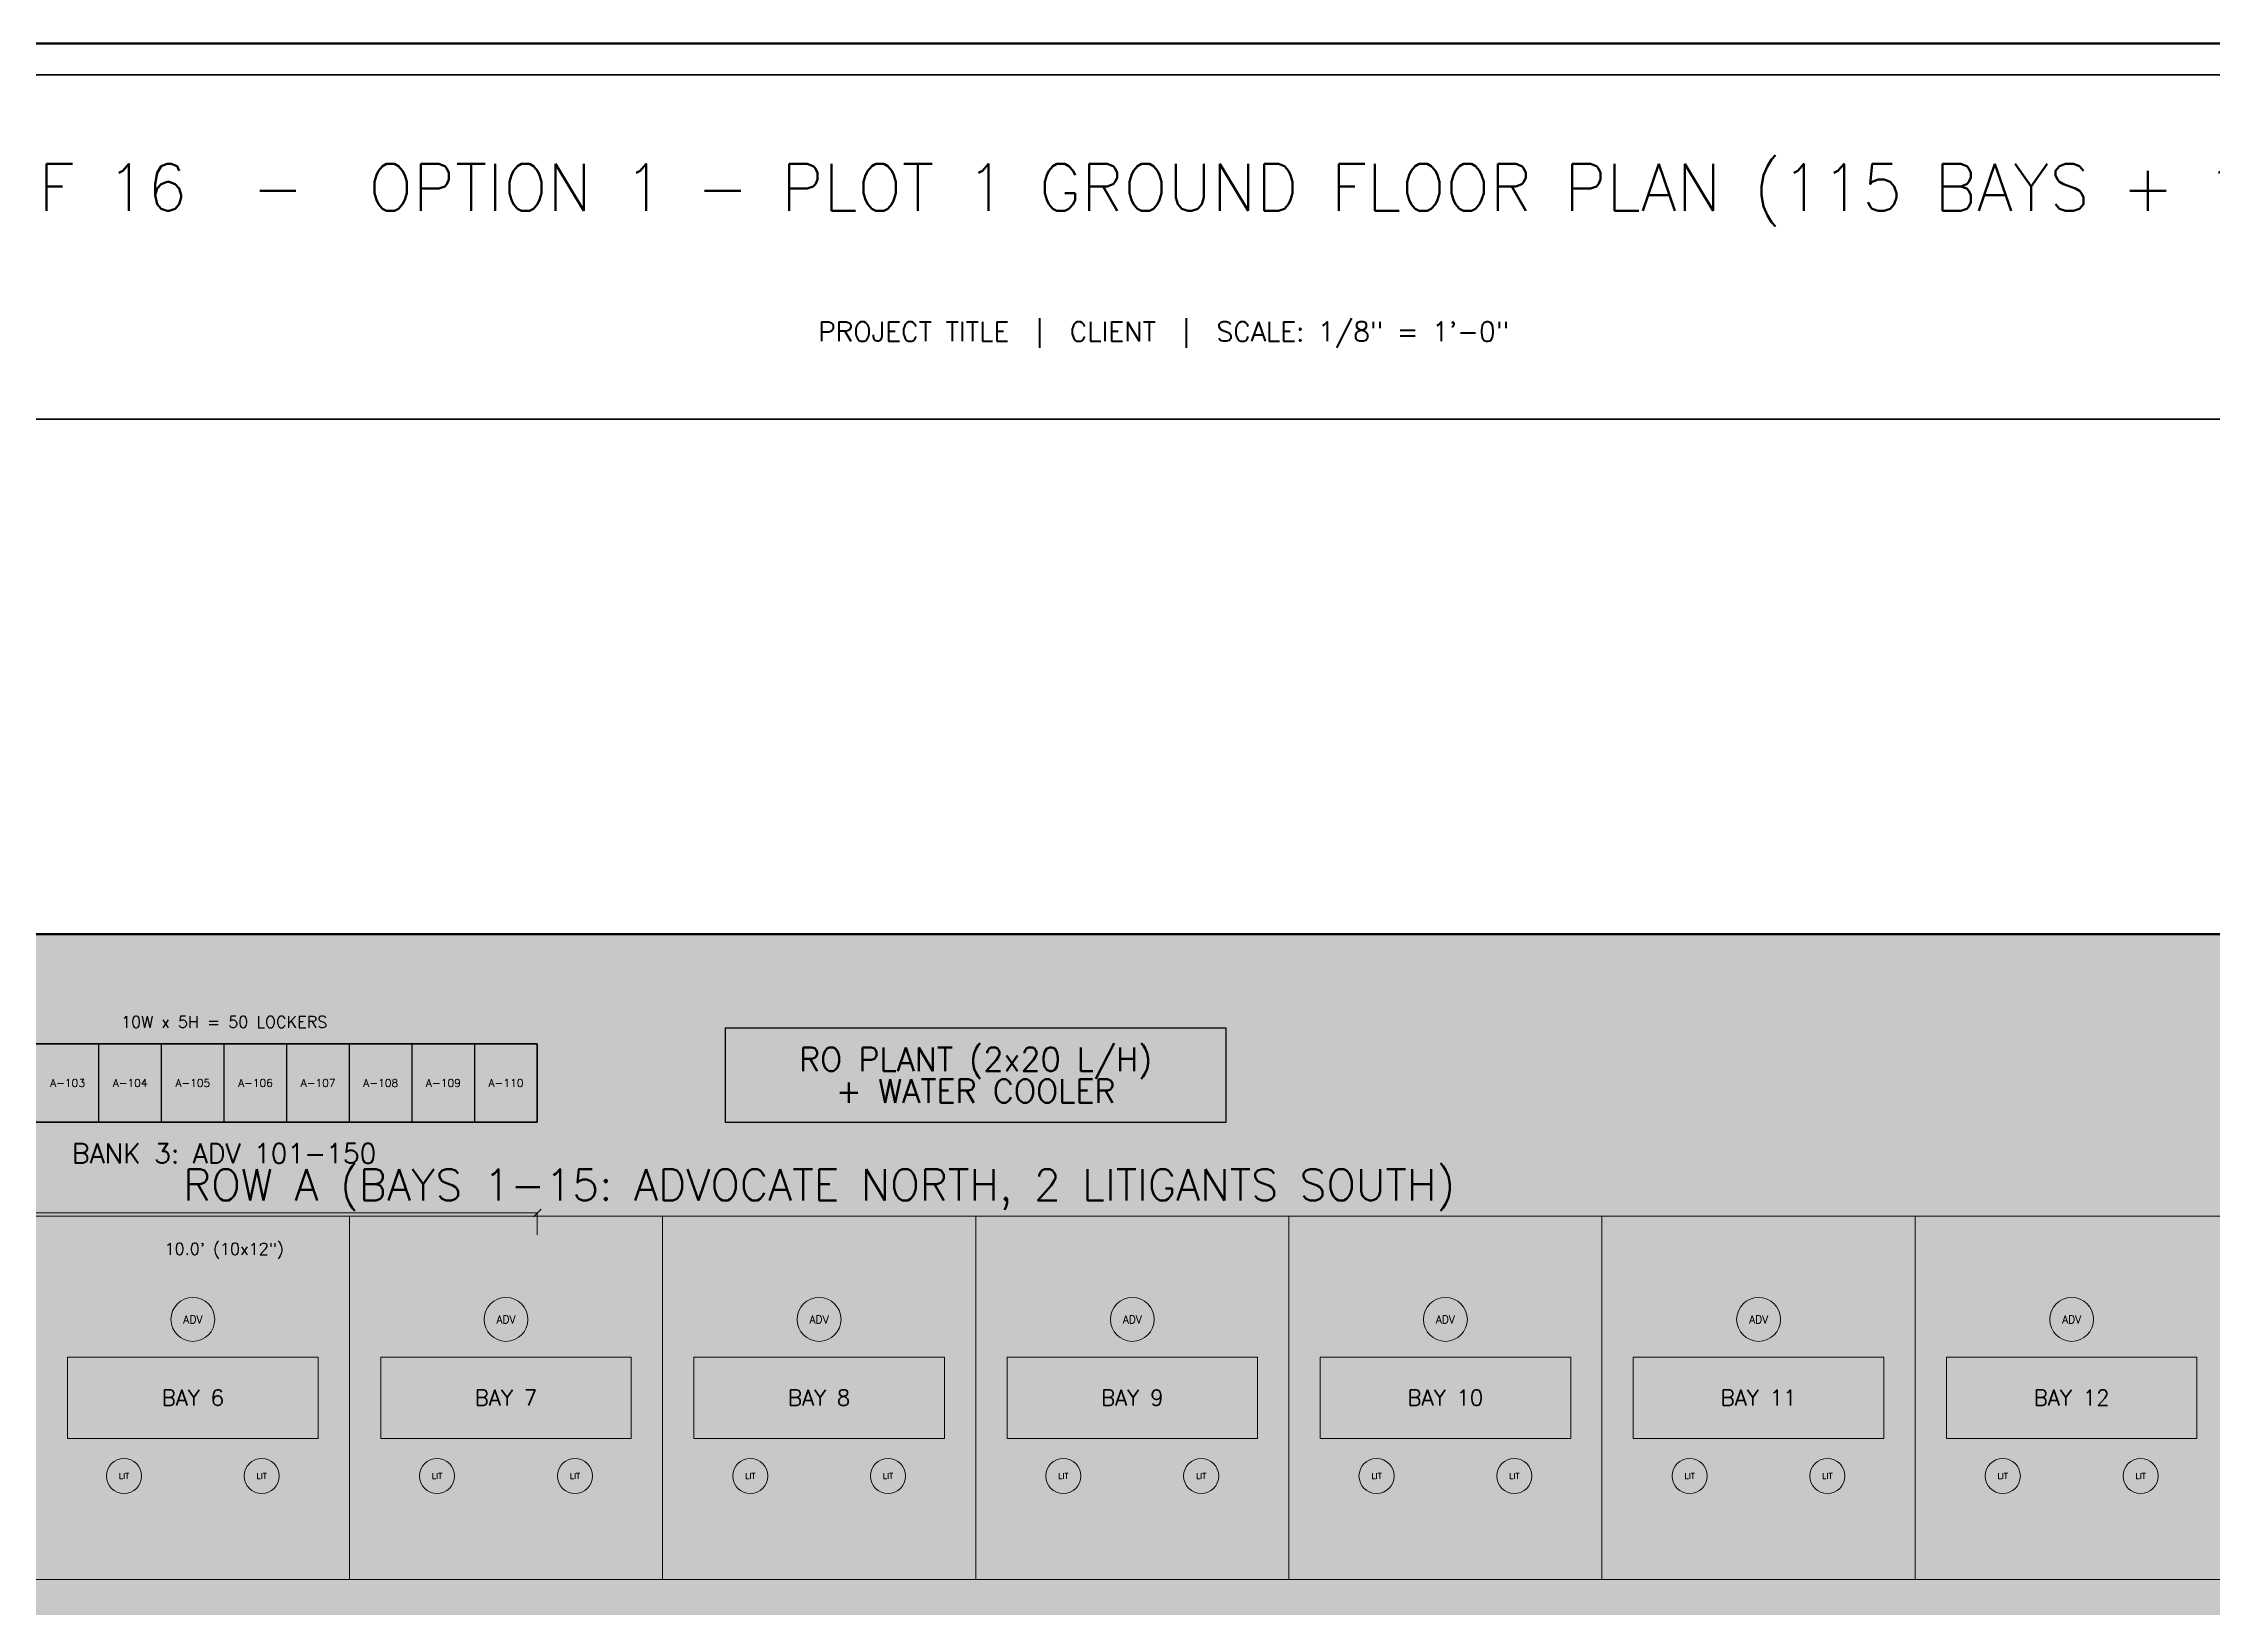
# Model space of a CAD drawing. Header units: inches. Extents: x 0 to 1800, y 0 to 1191.
# Drawn here: x 685.4 to 1101, y 891 to 1190.7 of the extents above; entities that cross this region are included whole.
import ezdxf
from ezdxf.enums import TextEntityAlignment as Align

# ---------------------------------------------------------------- set-up
doc = ezdxf.new("R2010")
doc.units = ezdxf.units.IN
doc.header["$MEASUREMENT"] = 0
for name, color, linetype in [('A-BAY', 3, 'Continuous'), ('A-DIM', 4, 'Continuous'), ('A-FURN', 1, 'Continuous'), ('A-HATCH', 8, 'Continuous'), ('A-JALI', 6, 'Continuous'), ('A-LOCKER', 3, 'Continuous'), ('A-TEXT', 7, 'Continuous'), ('A-TEXT-TTL', 7, 'Continuous'), ('A-TTLB', 7, 'Continuous'), ('A-WALL', 7, 'Continuous')]:
    doc.layers.add(name, color=color, linetype=linetype)
doc.styles.add('SIMPLEX', font='simplex.shx')

msp = doc.modelspace()

# ---------------------------------------------------------------- hatches: boundary and pattern name
at = {"layer": 'A-HATCH'}
h = msp.add_hatch(dxfattribs=at)
h.set_pattern_fill('ANSI31')
h.paths.add_polyline_path([(336, 132), (1416, 132), (1416, 1020), (336, 1020)])
h = msp.add_hatch(dxfattribs=at)
h.set_pattern_fill('SOLID')
h.paths.add_polyline_path([(345, 141), (1407, 141), (1407, 1011), (345, 1011)])

# ---------------------------------------------------------------- linework, layer by layer
at = {"layer": 'A-BAY', "lineweight": 15}
for p, q in [((744, 896.4), (744, 966)), ((804, 896.4), (804, 966)), ((864, 896.4), (864, 966)), ((924, 896.4), (924, 966)), ((984, 896.4), (984, 966)), ((1044, 896.4), (1044, 966)), ((684, 896.4), (744, 896.4)), ((744, 896.4), (804, 896.4)), ((804, 896.4), (864, 896.4)), ((864, 896.4), (924, 896.4)), ((924, 896.4), (984, 896.4)), ((984, 896.4), (1044, 896.4)), ((1044, 896.4), (1104, 896.4))]:
    msp.add_line(p, q, dxfattribs=at)
at = {"layer": 'A-DIM', "lineweight": 18}
msp.add_line((660, 966.6), (780, 966.6), dxfattribs=at)
at = {"layer": 'A-DIM', "lineweight": 30}
msp.add_line((779.25, 965.85), (780.75, 967.35), dxfattribs=at)
at = {"layer": 'A-DIM', "lineweight": 13}
msp.add_line((780, 966.6), (780, 962.4), dxfattribs=at)
at = {"layer": 'A-FURN'}
for p, q in [((912, 1002), (816, 1002)), ((816, 1002), (816, 984)), ((912, 984), (912, 1002)), ((816, 984), (912, 984))]:
    msp.add_line(p, q, dxfattribs=at)
at = {"layer": 'A-FURN', "lineweight": 20}
for p, q in [((738, 939), (690, 939)), ((690, 939), (690, 923.4)), ((738, 923.4), (738, 939)), ((798, 939), (750, 939)), ((750, 939), (750, 923.4)), ((798, 923.4), (798, 939)), ((858, 939), (810, 939)), ((810, 939), (810, 923.4)), ((858, 923.4), (858, 939)), ((918, 939), (870, 939)), ((870, 939), (870, 923.4)), ((918, 923.4), (918, 939)), ((978, 939), (930, 939)), ((930, 939), (930, 923.4)), ((978, 923.4), (978, 939)), ((1038, 939), (990, 939)), ((990, 939), (990, 923.4)), ((1038, 923.4), (1038, 939)), ((1098, 939), (1050, 939)), ((1050, 939), (1050, 923.4)), ((1098, 923.4), (1098, 939)), ((690, 923.4), (738, 923.4)), ((750, 923.4), (798, 923.4)), ((810, 923.4), (858, 923.4)), ((870, 923.4), (918, 923.4)), ((930, 923.4), (978, 923.4)), ((990, 923.4), (1038, 923.4)), ((1050, 923.4), (1098, 923.4))]:
    msp.add_line(p, q, dxfattribs=at)
at = {"layer": 'A-FURN', "lineweight": 18}
for centre in [(714, 946.2), (774, 946.2), (834, 946.2), (894, 946.2), (954, 946.2), (1014, 946.2), (1074, 946.2)]:
    msp.add_circle(centre, 4.2, dxfattribs=at)
at = {"layer": 'A-FURN', "lineweight": 15}
for centre in [(700.8, 916.2), (727.2, 916.2), (760.8, 916.2), (787.2, 916.2), (820.8, 916.2), (847.2, 916.2), (880.8, 916.2), (907.2, 916.2), (940.8, 916.2), (967.2, 916.2), (1000.8, 916.2), (1027.2, 916.2), (1060.8, 916.2), (1087.2, 916.2)]:
    msp.add_circle(centre, 3.36, dxfattribs=at)
at = {"layer": 'A-JALI', "lineweight": 20}
for p, q in [((684, 966), (744, 966)), ((744, 966), (804, 966)), ((744, 896.4), (744, 966)), ((804, 966), (864, 966)), ((804, 896.4), (804, 966)), ((864, 966), (924, 966)), ((864, 896.4), (864, 966)), ((924, 966), (984, 966)), ((924, 896.4), (924, 966)), ((984, 966), (1044, 966)), ((984, 896.4), (984, 966)), ((1044, 966), (1104, 966)), ((1044, 896.4), (1044, 966))]:
    msp.add_line(p, q, dxfattribs=at)
at = {"layer": 'A-LOCKER', "lineweight": 35}
for p, q in [((780, 999), (660, 999)), ((780, 984), (780, 999)), ((660, 984), (780, 984))]:
    msp.add_line(p, q, dxfattribs=at)
at = {"layer": 'A-LOCKER'}
for p, q in [((696, 984), (696, 999)), ((708, 984), (708, 999)), ((720, 984), (720, 999)), ((732, 984), (732, 999)), ((744, 984), (744, 999)), ((756, 984), (756, 999)), ((768, 984), (768, 999)), ((780, 984), (780, 999))]:
    msp.add_line(p, q, dxfattribs=at)
at = {"layer": 'A-TTLB', "lineweight": 50}
msp.add_line((1800, 1190.66), (0, 1190.66), dxfattribs=at)
at = {"layer": 'A-TTLB', "lineweight": 25}
msp.add_line((1794, 1184.66), (6, 1184.66), dxfattribs=at)
at = {"layer": 'A-TTLB', "lineweight": 35}
for p, q in [((1794, 1184.66), (6, 1184.66)), ((6, 1118.66), (1794, 1118.66))]:
    msp.add_line(p, q, dxfattribs=at)
at = {"layer": 'A-WALL', "lineweight": 50}
msp.add_line((1416, 1020), (336, 1020), dxfattribs=at)

# ---------------------------------------------------------------- texts
at = {"layer": 'A-BAY', "style": 'SIMPLEX'}
for s, p in [('BAY 6', (714, 931.2)), ('BAY 7', (774, 931.2)), ('BAY 8', (834, 931.2)), ('BAY 9', (894, 931.2)), ('BAY 10', (954, 931.2)), ('BAY 11', (1014, 931.2)), ('BAY 12', (1074, 931.2))]:
    msp.add_text(s, height=3, dxfattribs=at).set_placement(p, align=Align.MIDDLE_CENTER)
at = {"layer": 'A-DIM', "style": 'SIMPLEX'}
msp.add_text('10.0\' (10x12")', height=2.25, dxfattribs=at).set_placement((720, 960.84), align=Align.TOP_CENTER)
at = {"layer": 'A-FURN', "style": 'SIMPLEX'}
for s, height, p in [('RO PLANT (2x20 L/H)', 4.5, (864, 996.04)), ('+ WATER COOLER', 4.5, (864, 989.96)), ('ADV', 1.5, (714, 946.2)), ('ADV', 1.5, (774, 946.2)), ('ADV', 1.5, (834, 946.2)), ('ADV', 1.5, (894, 946.2)), ('ADV', 1.5, (954, 946.2)), ('ADV', 1.5, (1014, 946.2)), ('ADV', 1.5, (1074, 946.2)), ('LIT', 1.125, (700.8, 916.2)), ('LIT', 1.125, (727.2, 916.2)), ('LIT', 1.125, (760.8, 916.2)), ('LIT', 1.125, (787.2, 916.2)), ('LIT', 1.125, (820.8, 916.2)), ('LIT', 1.125, (847.2, 916.2)), ('LIT', 1.125, (880.8, 916.2)), ('LIT', 1.125, (907.2, 916.2)), ('LIT', 1.125, (940.8, 916.2)), ('LIT', 1.125, (967.2, 916.2)), ('LIT', 1.125, (1000.8, 916.2)), ('LIT', 1.125, (1027.2, 916.2)), ('LIT', 1.125, (1060.8, 916.2)), ('LIT', 1.125, (1087.2, 916.2))]:
    msp.add_text(s, height=height, dxfattribs=at).set_placement(p, align=Align.MIDDLE_CENTER)
at = {"layer": 'A-LOCKER', "style": 'SIMPLEX'}
for s, p in [('A-103', (690, 991.5)), ('A-104', (702, 991.5)), ('A-105', (714, 991.5)), ('A-106', (726, 991.5)), ('A-107', (738, 991.5)), ('A-108', (750, 991.5)), ('A-109', (762, 991.5)), ('A-110', (774, 991.5))]:
    msp.add_text(s, height=1.5, dxfattribs=at).set_placement(p, align=Align.MIDDLE_CENTER)
at = {"layer": 'A-TEXT', "style": 'SIMPLEX'}
msp.add_text('10W x 5H = 50 LOCKERS', height=2.25, dxfattribs=at).set_placement((720, 1003.2), align=Align.MIDDLE_CENTER)
at = {"layer": 'A-TEXT-TTL', "style": 'SIMPLEX'}
for s, height, p in [('SHEET 02 OF 16  -  OPTION 1 - PLOT 1 GROUND FLOOR PLAN (115 BAYS + 150 LOCKERS)', 9, (900, 1163.06)), ('PROJECT TITLE  |  CLIENT  |  SCALE: 1/8" = 1\'-0"', 3.75, (900, 1135.46)), ('BANK 3: ADV 101-150', 3.75, (720, 978)), ('ROW A (BAYS 1-15: ADVOCATE NORTH, 2 LITIGANTS SOUTH)', 6, (834, 972))]:
    msp.add_text(s, height=height, dxfattribs=at).set_placement(p, align=Align.MIDDLE_CENTER)

doc.saveas('drawing.dxf')
